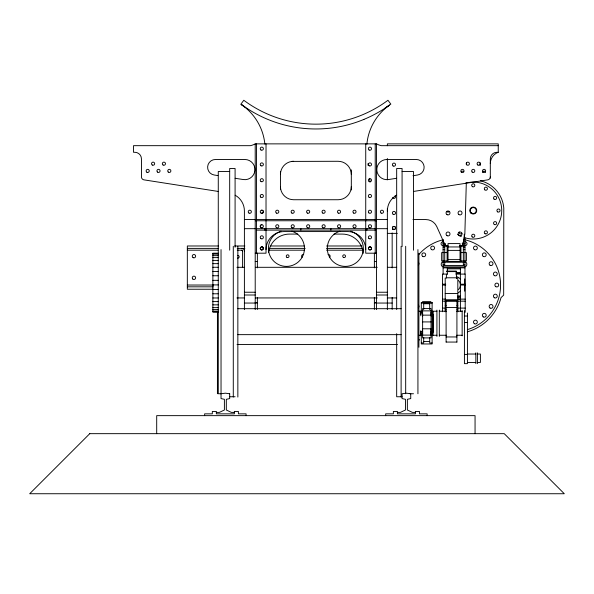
<?xml version="1.0" encoding="UTF-8"?>
<svg xmlns="http://www.w3.org/2000/svg" width="594" height="594" viewBox="0 0 594 594"><rect width="100%" height="100%" fill="white"/><g stroke="black" fill="none" stroke-linecap="round" stroke-linejoin="round"><path stroke-width="0.89" d="M420.819 331.734L420.819 335.254L420.819 330.665M420.819 314.746L420.819 311.226L420.819 315.83M422.616 310.825L422.616 335.105L431.029 335.105L431.029 308.583L422.616 308.583L422.616 310.87L431.029 310.87M432.833 335.254L432.833 311.226L432.714 335.773M466.32 182.625L464.85 233.969L462.563 245.983L459.444 245.983M371.45 248.789L371.45 247.98L371.295 249.168M260.469 247.609L260.707 249.487L262.221 249.896L261.412 249.896M263.38 248.389A1.559 1.559 0 0 1 261.041 249.74A1.559 1.559 0 0 1 261.041 247.037A1.559 1.559 0 0 1 263.38 248.389L263.172 249.168L262.927 247.282L261.412 246.881M368.377 248.389L369.156 247.037L370.723 247.037L369.943 246.822M260.313 247.98L260.313 248.789M462.444 245.745L464.248 238.773L464.248 234.162M368.429 247.98L369.535 246.881M464.701 291.186L464.701 278.868M460.402 291.015L460.239 291.231A8.769 8.769 0 0 1 458.42 292.627M384.934 108.249L390.837 104.113L387.964 100.267L386.843 101.099A120.738 120.738 0 0 1 244.914 101.099L243.8 100.267L240.926 104.113L244.773 106.883A125.542 125.542 0 0 0 267.835 119.409L270.886 120.627A125.542 125.542 0 0 0 360.87 120.627L363.922 119.409M396.636 178.274L388.461 179.551A10.091 10.091 0 0 1 376.841 170.359A10.091 10.091 0 0 1 386.902 159.489L416.335 159.489A7.811 7.811 0 0 1 424.116 166.691A7.811 7.811 0 0 1 417.537 175.015L412.993 175.72M413.558 191.439L487.778 179.856A3 3 0 0 0 490.317 176.886M261.412 210.239L261.82 210.187A1.559 1.559 0 0 1 263.357 211.746A1.559 1.559 0 0 1 261.806 213.305L261.412 213.253M369.943 249.948L370.344 249.896M221.035 393.748L225.356 393.183L229.685 393.748M280.442 174.502A13.217 13.217 0 0 1 291.929 161.405L293.651 161.286M442.263 262.199C440.874 262.667 440.874 265.941 442.263 266.409M465.807 266.409C467.203 265.941 467.174 262.674 465.807 262.199L444.72 262.199M291.929 161.405L338.105 161.286A13.217 13.217 0 0 1 351.321 174.502M218.176 191.431L143.986 179.856A3 3 0 0 1 141.446 176.886L141.446 158.888A6.608 6.608 0 0 0 134.838 152.279L133.516 152.279L133.516 145.671L250.408 145.671A18.02 18.02 0 0 0 255.212 143.867L376.544 143.867A18.02 18.02 0 0 0 381.355 145.671L498.247 145.671M387.362 145.716L387.362 143.867L498.247 143.867L498.247 152.279L496.926 152.279A6.608 6.608 0 0 0 490.317 158.888L490.317 178.111M229.685 171.503L218.273 171.503L218.273 393.748L220.901 393.748M402.079 171.503L413.491 171.503L413.491 250.23M244.401 219.557L387.362 219.557M412.949 219.557L425.846 219.557A12.014 12.014 0 0 1 436.798 226.641L445.507 245.983L447.846 245.983M255.212 220.753L376.544 220.753M244.401 228.683L255.212 228.683M376.544 228.683L387.362 228.683M387.362 233.368L397.304 233.368M297.794 234.088L289.449 234.088A21.02 21.02 0 0 0 268.607 252.368M333.962 234.088L342.307 234.088A21.02 21.02 0 0 1 363.253 253.289M443.102 243.34L444.921 243.34M462.236 243.34L464.968 243.34M462.444 243.585L463.001 243.585M443.102 243.941L444.921 243.941M462.236 243.941L464.968 243.941M443.102 245.745L447.876 245.745M459.444 245.745L464.968 245.745M218.31 245.983L187.333 245.983L187.333 289.233L213.32 289.233M234.667 245.983L244.877 245.983M270.864 245.983L304.299 245.983M326.552 245.983L361.82 245.983M448.024 246.948L460.038 246.948M443.102 247.186L444.72 247.186M463.342 247.186L464.968 247.186M187.333 248.389L218.31 248.389M237.273 248.389L244.877 248.389M269.008 248.389L305.205 248.389M326.552 248.389L362.748 248.389M443.102 249.591L444.72 249.591M463.342 249.591L464.968 249.591M187.333 250.185L217.961 250.185M237.273 250.185L242.597 250.185L242.597 267.612M269.008 250.185L304.277 250.185M326.552 250.185L363.677 250.185M448.024 250.386L460.038 250.386M447.185 252.591L441.661 252.591L441.661 261.004L447.163 261.004M460.885 252.591L466.409 252.591L466.409 261.004L460.907 261.004M218.273 253.193L212.867 253.193L212.867 312.058L218.273 312.058M255.212 253.193L266.023 253.193L266.023 143.867M376.544 253.193L365.733 253.193L365.733 143.867M212.867 253.489L218.273 253.489M212.867 254.098L218.273 254.098M212.867 255.665L218.273 255.665M212.867 257.618L218.273 257.618M448.024 259.615L460.038 259.615M212.867 260.402L218.273 260.402M255.212 261.486L257.373 261.486M374.383 261.486L376.544 261.486M443.102 262.563L444.72 262.563M463.342 262.563L464.968 262.563M212.867 263.654L218.273 263.654M443.102 264.969L444.72 264.969M463.342 264.969L464.968 264.969M443.102 266.884L464.968 266.884M212.867 267.278L218.273 267.278M236.932 267.307L244.32 267.307M255.405 267.307L377.279 267.307M387.436 267.307L396.673 267.307M443.102 267.849L464.968 267.857M447.304 268.844L460.402 268.844M446.703 271.079L456.318 271.079L456.318 274.732M212.867 271.465L218.273 271.465M446.703 271.614L456.318 271.614M456.036 272.446L460.402 272.446M456.036 273.381L460.402 273.381M447.304 274.094L442.5 274.094L442.5 311.739M456.036 274.094L465.206 274.094L465.206 312.296M456.318 274.346L456.615 278.675M212.867 275.757L218.273 275.757M446.406 277.792L456.615 277.792M456.615 278.044L457.818 278.044L457.818 311.828M212.867 280.346L218.273 280.346M442.5 284.199L445.708 284.199M460.402 284.199L465.206 284.199M212.867 284.905L218.273 284.905M187.333 285.031L213.32 285.031M442.5 285.031L445.708 285.031M460.402 285.031L465.206 285.031M187.333 286.828L213.32 286.828M212.867 289.493L218.273 289.493M244.401 292.233L255.212 292.233M376.544 292.233L387.362 292.233M445.203 293.525L457.818 293.525M212.867 293.785L218.273 293.785M244.401 295.003L255.212 295.003M376.544 295.003L387.362 295.003M457.781 295.961L460.402 295.961M457.781 296.8L460.402 296.8M457.781 297.045L460.402 297.045M212.867 297.973L218.273 297.973M236.932 297.943L244.32 297.943M255.405 297.943L377.279 297.943M387.436 297.943L396.673 297.943M442.5 299.124L445.708 299.124M457.781 299.124L465.206 299.124M457.781 299.198L460.402 299.198M446.109 300.193L456.92 300.193M442.5 301.158L445.708 301.158M457.781 301.158L465.206 301.158M446.109 301.336L456.92 301.336M212.867 301.596L218.273 301.596M422.497 301.618L430.91 301.618M255.212 302.45L257.373 302.45M374.383 302.45L376.544 302.45M421.295 302.524L432.113 302.524M244.401 303.051L257.373 303.051M374.383 303.051L392.166 303.051M421.295 303.126L432.113 303.126M423.7 303.727L429.707 303.727M212.867 304.848L218.273 304.848M445.203 305.695L446.109 305.695M456.92 305.695L457.818 305.695M446.109 307.506L456.92 307.506M212.867 307.633L218.273 307.633M442.5 308.093L445.708 308.093M457.781 308.093L465.206 308.093M237.852 308.694L401.113 308.694M445.203 309.244L446.109 309.244M456.92 309.244L457.818 309.244M212.867 309.585L218.273 309.585M212.867 311.152L218.273 311.152M418.896 311.226L421.599 311.226M431.511 311.226L436.917 311.226M439.315 311.226L446.621 311.226M456.667 311.226L462.147 311.226M212.867 311.761L218.273 311.768M420.819 312.838L422.319 312.838M430.576 312.838L432.833 312.838M422.616 315.132L431.029 315.132M464.426 316.023L467.426 316.023M422.616 321.918L431.029 321.918M464.426 322.445L467.426 322.445M422.616 328.801L431.029 328.801M420.819 331.868L422.319 331.868M430.576 331.868L432.833 331.868M420.819 333.642L422.319 333.642M430.576 333.642L432.833 333.642M237.852 334.645L401.113 334.645M418.896 335.254L421.599 335.254M431.511 335.254L436.917 335.254M439.315 335.254L446.621 335.254M456.667 335.254L462.147 335.254M446.109 336.954L456.92 336.954M423.7 341.439L429.707 341.439M446.109 342.062L456.92 342.062M421.295 342.976L423.7 342.976L423.7 337.422M432.113 342.976L429.707 342.976L429.707 337.414M237.028 344.498L397.512 344.498M467.426 354.031L475.839 354.031M477.398 354.031L480.405 354.031L480.405 362.444L477.398 362.444M464.426 354.418L467.426 354.418M467.426 362.444L475.839 362.444M409.979 393.748L413.491 393.748M229.685 396.755L235.09 396.755M402.079 396.755L396.673 396.755L396.673 333.68M216.35 412.399L219.349 412.399L224.398 410.001L224.398 399.309L221.035 398.589L221.035 249.591M234.37 412.399L231.363 412.399L226.321 410.001L226.321 399.309L229.685 398.589L229.685 393.644M397.393 412.399L400.393 412.399L405.442 410.001L405.442 399.309L402.079 398.589L402.079 393.748L406.4 393.183L410.729 393.748L410.729 398.589L407.365 399.309L407.365 410.001L412.407 412.399L415.414 412.399M241.877 250.185L242.597 250.913M261.82 246.822L262.6 247.037M217.857 175.579L214.219 175.015A7.811 7.811 0 0 1 207.64 166.691A7.811 7.811 0 0 1 215.422 159.489L244.854 159.489A10.091 10.091 0 0 1 254.915 170.359A10.091 10.091 0 0 1 243.295 179.551L235.12 178.274M244.773 106.883L241.09 104.418A54.061 54.061 0 0 1 264.85 144.06M261.041 249.74L260.469 249.168M460.402 279.046L460.239 278.824A8.769 8.769 0 0 0 456.303 276.559M262.927 247.282L263.328 247.98M445.069 243.585L445.626 245.745M367.938 163.699L368.154 165.526M369.631 178.349L370.055 182.009M480.167 162.845L480.167 165.54M477.398 352.836L477.398 363.647M475.839 352.836L475.839 363.647M475.059 433.665L475.059 415.644L156.697 415.644L156.697 433.665M467.426 313.031L467.426 363.647L464.426 363.647L464.426 310.625M466.349 162.845L466.349 164.642M464.968 237.934L464.968 274.094M463.342 245.745L463.342 265.444L444.72 265.444L444.72 245.745M462.147 310.625L462.147 335.855M460.944 245.649L460.944 261.605L447.126 261.605L447.126 245.649M460.402 267.849L460.402 311.07M460.038 261.605L460.038 243.585L448.024 243.585L448.024 261.605M456.92 342.077L456.92 299.992L446.109 299.992L446.109 342.077M447.304 267.849L447.304 274.235M446.406 274.346L446.406 278.044L445.203 278.044L445.203 311.828M443.102 239.627L443.102 274.094M439.315 310.09L439.315 336.39M436.917 310.09L436.917 336.39M433.308 314.233L433.308 332.246M432.113 302.532L432.113 311.865M432.113 314.233L432.113 332.246M432.113 334.63L432.113 343.971L421.295 343.971L421.295 334.63M431.029 313.632L431.029 316.03M431.029 329.41L431.029 329.848M431.029 330.45L431.029 337.897L422.616 337.897L422.616 330.45M429.707 303.126L429.707 309.615M427.123 415.644L427.123 413.847L419.438 413.847L419.438 411.442L415.414 411.442L415.414 413.847L397.393 413.847L397.393 411.442L393.369 411.442L393.369 413.847L385.677 413.847L385.677 415.644M423.7 303.126L423.7 309.615M422.616 313.632L422.616 316.03M421.295 302.532L421.295 311.865M420.701 335.365L420.701 335.773M419.364 339.634L419.364 340.028M418.896 253.193L418.896 347.267M417.931 249.591L417.931 393.748M405.68 246.28L405.68 393.748M402.079 246.666L402.079 168.496L396.673 168.496L396.673 309.504M401.113 246.28L401.113 397.059M392.166 232.967L392.166 267.946M392.166 297.49L392.166 309.37M387.362 158.516L387.362 179.856M387.362 208.457L387.362 309.571M376.544 143.867L376.544 309.571M375.222 143.867L375.222 253.193M374.383 253.133L374.383 267.901M374.383 297.431L374.383 309.429M366.936 228.683L366.936 230.123M351.321 169.891L351.321 189.998M330.895 228.683L330.895 230.123M300.861 228.683L300.861 230.123M280.442 171.718L280.442 189.085M264.82 228.683L264.82 230.123M257.373 253.133L257.373 267.901M257.373 297.431L257.373 309.429M256.534 143.867L256.534 253.193M255.212 143.867L255.212 309.571M246.079 415.644L246.079 413.847L238.394 413.847L238.394 411.442L234.37 411.442L234.37 413.847L216.35 413.847L216.35 411.442L212.325 411.442L212.325 413.847L204.633 413.847L204.633 415.644M244.401 309.571L244.401 210.952A18.02 18.02 0 0 0 235.157 195.218M237.852 246.28L237.852 397.059M235.09 247.245L235.09 168.496L229.685 168.496L229.685 250.171M233.286 246.28L233.286 397.059M217.426 311.546L217.426 393.748M395.069 195.745A1.559 1.559 0 0 1 394.921 198.092A1.559 1.559 0 0 1 392.612 197.631M490.317 163.58A12.014 12.014 0 0 1 498.247 152.279M482.558 172.297A1.559 1.559 0 0 1 485.58 172.297M461.093 171.918A1.559 1.559 0 0 1 463.795 171.918M261.843 227.836A1.559 1.559 0 0 1 260.298 226.284A1.559 1.559 0 0 1 261.843 224.725M351.321 186.516A13.217 13.217 0 0 1 338.105 199.733L293.651 199.733A13.217 13.217 0 0 1 280.442 186.516M387.362 210.952A18.02 18.02 0 0 1 396.599 195.218M365.733 249.591A18.02 18.02 0 0 0 347.713 231.571L284.043 231.571A18.02 18.02 0 0 0 266.023 249.591M328.059 254.574A1.685 1.685 0 0 1 329.336 257.655M302.079 257.388A1.685 1.685 0 0 1 303.697 254.574M237.437 255.465A1.381 1.381 0 0 1 239.174 256.794A1.381 1.381 0 0 1 237.437 258.13M363.922 119.394A125.022 125.022 0 0 0 389.493 105.116A54.061 54.061 0 0 0 366.869 144.223M291.862 231.2A18.02 18.02 0 0 1 301.054 258.932A18.02 18.02 0 0 1 271.837 258.932A18.02 18.02 0 0 1 281.029 231.2M350.727 231.2A18.02 18.02 0 0 1 359.919 258.932A18.02 18.02 0 0 1 330.702 258.932A18.02 18.02 0 0 1 339.902 231.2M241.877 248.389A2.525 2.525 0 0 1 244.401 250.913M467.493 331.786A48.656 48.656 0 0 0 501.032 297.624L503.667 295.136L503.786 208.056A30.636 30.636 0 0 0 480.494 180.776M458.538 280.524A6.371 6.371 0 0 1 458.538 289.53M469.854 182.276A28.475 28.475 0 0 1 501.588 213.343A28.475 28.475 0 0 1 464.389 237.6M461.315 236.39A28.475 28.475 0 0 1 457.684 234.385M465.793 183.071A28.475 28.475 0 0 1 468.228 182.521M461.991 233.175A1.559 1.559 0 0 1 459.132 231.987M449.383 211.323A1.559 1.559 0 0 1 446.673 211.323M418.384 262.318A1.923 1.923 0 0 1 418.325 265.035M418.384 305.086A1.923 1.923 0 0 1 418.325 307.803M443.421 245.582A1.923 1.923 0 0 1 441.045 243.674A1.923 1.923 0 0 1 443.503 241.869M464.649 241.847A1.923 1.923 0 0 1 467.025 243.763A1.923 1.923 0 0 1 464.567 245.56M464.605 239.694A46.555 46.555 0 0 1 467.552 329.573M418.896 254.492A46.555 46.555 0 0 1 443.042 239.79M89.768 433.665L29.7 493.733L564.3 493.733L504.232 433.665L89.768 433.665M375.349 228.683L256.415 228.683L256.415 230.123L375.349 230.123L375.349 228.683M447.037 214.664A1.982 1.982 0 0 0 450.007 212.949A1.982 1.982 0 0 0 447.037 211.234A1.982 1.982 0 0 0 447.037 214.664M393.005 229.195A1.559 1.559 0 0 0 395.515 228.185A1.559 1.559 0 0 0 393.384 226.514A1.559 1.559 0 0 0 393.005 229.195M447.037 235.684A1.982 1.982 0 0 0 450.007 233.969A1.982 1.982 0 0 0 447.037 232.254A1.982 1.982 0 0 0 447.037 235.684M458.835 214.523A1.982 1.982 0 0 0 462.006 213.209A1.982 1.982 0 0 0 459.281 211.115A1.982 1.982 0 0 0 458.835 214.523M458.798 235.514A1.982 1.982 0 0 0 461.998 234.274A1.982 1.982 0 0 0 459.325 232.12A1.982 1.982 0 0 0 458.798 235.514M393.183 214.3A1.559 1.559 0 0 0 395.53 212.949A1.559 1.559 0 0 0 393.183 211.598A1.559 1.559 0 0 0 393.183 214.3M393.183 166.008A1.559 1.559 0 0 0 395.53 164.649A1.559 1.559 0 0 0 393.183 163.298A1.559 1.559 0 0 0 393.183 166.008M392.872 229.061A1.552 1.552 0 0 0 395.463 228.363A1.552 1.552 0 0 0 393.562 226.47A1.552 1.552 0 0 0 392.872 229.061M477.88 165.043A1.559 1.559 0 0 0 480.227 163.692A1.559 1.559 0 0 0 477.88 162.34A1.559 1.559 0 0 0 477.88 165.043M168.213 172.008A1.559 1.559 0 0 0 170.827 171.302A1.559 1.559 0 0 0 168.911 169.394A1.559 1.559 0 0 0 168.213 172.008M369.156 181.564A1.559 1.559 0 0 0 371.502 180.212A1.559 1.559 0 0 0 369.156 178.861A1.559 1.559 0 0 0 369.156 181.564M369.156 165.793A1.559 1.559 0 0 0 371.502 164.441A1.559 1.559 0 0 0 369.156 163.09A1.559 1.559 0 0 0 369.156 165.793M369.156 197.334A1.559 1.559 0 0 0 371.502 195.975A1.559 1.559 0 0 0 369.156 194.624A1.559 1.559 0 0 0 369.156 197.334M338.261 213.098A1.559 1.559 0 0 0 340.6 211.746A1.559 1.559 0 0 0 338.261 210.395A1.559 1.559 0 0 0 338.261 213.098M157.395 172.008A1.559 1.559 0 0 0 160.009 171.302A1.559 1.559 0 0 0 158.101 169.394A1.559 1.559 0 0 0 157.395 172.008M146.911 172.253A1.559 1.559 0 0 0 149.25 170.901A1.559 1.559 0 0 0 146.911 169.55A1.559 1.559 0 0 0 146.911 172.253M163.127 165.043A1.559 1.559 0 0 0 165.474 163.692A1.559 1.559 0 0 0 163.127 162.34A1.559 1.559 0 0 0 163.127 165.043M152.316 165.043A1.559 1.559 0 0 0 154.655 163.692A1.559 1.559 0 0 0 152.316 162.34A1.559 1.559 0 0 0 152.316 165.043M276.5 227.636A1.559 1.559 0 0 0 278.838 226.284A1.559 1.559 0 0 0 276.5 224.933A1.559 1.559 0 0 0 276.5 227.636M307.395 227.636A1.559 1.559 0 0 0 309.741 226.284A1.559 1.559 0 0 0 307.395 224.933A1.559 1.559 0 0 0 307.395 227.636M291.951 227.636A1.559 1.559 0 0 0 294.29 226.284A1.559 1.559 0 0 0 291.951 224.933A1.559 1.559 0 0 0 291.951 227.636M338.298 227.636A1.559 1.559 0 0 0 340.637 226.284A1.559 1.559 0 0 0 338.298 224.933A1.559 1.559 0 0 0 338.298 227.636M322.846 227.636A1.559 1.559 0 0 0 325.193 226.284A1.559 1.559 0 0 0 322.846 224.933A1.559 1.559 0 0 0 322.846 227.636M369.156 249.74A1.559 1.559 0 0 0 371.502 248.389A1.559 1.559 0 0 0 369.156 247.037A1.559 1.559 0 0 0 369.156 249.74M322.809 213.098A1.559 1.559 0 0 0 325.156 211.746A1.559 1.559 0 0 0 322.809 210.395A1.559 1.559 0 0 0 322.809 213.098M307.365 213.098A1.559 1.559 0 0 0 309.704 211.746A1.559 1.559 0 0 0 307.365 210.395A1.559 1.559 0 0 0 307.365 213.098M276.462 213.098A1.559 1.559 0 0 0 278.809 211.746A1.559 1.559 0 0 0 276.462 210.395A1.559 1.559 0 0 0 276.462 213.098M291.914 213.098A1.559 1.559 0 0 0 294.253 211.746A1.559 1.559 0 0 0 291.914 210.395A1.559 1.559 0 0 0 291.914 213.098M261.041 213.098A1.559 1.559 0 0 0 263.38 211.746A1.559 1.559 0 0 0 261.041 210.395A1.559 1.559 0 0 0 261.041 213.098M369.193 227.636A1.559 1.559 0 0 0 371.54 226.284A1.559 1.559 0 0 0 369.193 224.933A1.559 1.559 0 0 0 369.193 227.636M260.877 227.554A1.559 1.559 0 0 0 263.335 226.433A1.559 1.559 0 0 0 261.137 224.859A1.559 1.559 0 0 0 260.877 227.554M353.712 213.098A1.559 1.559 0 0 0 356.051 211.746A1.559 1.559 0 0 0 353.712 210.395A1.559 1.559 0 0 0 353.712 213.098M261.041 150.03A1.559 1.559 0 0 0 263.38 148.678A1.559 1.559 0 0 0 261.041 147.319A1.559 1.559 0 0 0 261.041 150.03M261.041 165.793A1.559 1.559 0 0 0 263.38 164.441A1.559 1.559 0 0 0 261.041 163.09A1.559 1.559 0 0 0 261.041 165.793M260.714 197.082A1.559 1.559 0 0 0 263.328 196.384A1.559 1.559 0 0 0 261.412 194.468A1.559 1.559 0 0 0 260.714 197.082M260.907 238.602A1.559 1.559 0 0 0 263.372 237.489A1.559 1.559 0 0 0 261.174 235.915A1.559 1.559 0 0 0 260.907 238.602M369.156 150.03A1.559 1.559 0 0 0 371.502 148.678A1.559 1.559 0 0 0 369.156 147.319A1.559 1.559 0 0 0 369.156 150.03M353.742 227.636A1.559 1.559 0 0 0 356.088 226.284A1.559 1.559 0 0 0 353.742 224.933A1.559 1.559 0 0 0 353.742 227.636M466.743 164.798A1.559 1.559 0 0 0 469.357 164.093A1.559 1.559 0 0 0 467.448 162.184A1.559 1.559 0 0 0 466.743 164.798M482.967 172.008A1.559 1.559 0 0 0 485.58 171.302A1.559 1.559 0 0 0 483.665 169.394A1.559 1.559 0 0 0 482.967 172.008M472.148 172.008A1.559 1.559 0 0 0 474.762 171.302A1.559 1.559 0 0 0 472.854 169.394A1.559 1.559 0 0 0 472.148 172.008M461.664 172.253A1.559 1.559 0 0 0 464.003 170.901A1.559 1.559 0 0 0 461.664 169.55A1.559 1.559 0 0 0 461.664 172.253M368.948 238.543A1.559 1.559 0 0 0 371.48 237.593A1.559 1.559 0 0 0 369.394 235.87A1.559 1.559 0 0 0 368.948 238.543M368.837 212.852A1.559 1.559 0 0 0 371.45 212.147A1.559 1.559 0 0 0 369.535 210.239A1.559 1.559 0 0 0 368.837 212.852M381.17 213.098A1.559 1.559 0 0 0 383.516 211.746A1.559 1.559 0 0 0 381.17 210.395A1.559 1.559 0 0 0 381.17 213.098M249.027 213.098A1.559 1.559 0 0 0 251.366 211.746A1.559 1.559 0 0 0 249.027 210.395A1.559 1.559 0 0 0 249.027 213.098M261.041 181.564A1.559 1.559 0 0 0 263.38 180.212A1.559 1.559 0 0 0 261.041 178.861A1.559 1.559 0 0 0 261.041 181.564M193.102 257.655A1.685 1.685 0 0 0 195.626 256.192A1.685 1.685 0 0 0 193.102 254.737A1.685 1.685 0 0 0 193.102 257.655M192.753 279.009A1.685 1.685 0 0 0 195.567 278.252A1.685 1.685 0 0 0 193.51 276.195A1.685 1.685 0 0 0 192.753 279.009M343.421 257.395A1.381 1.381 0 0 0 345.493 256.192A1.381 1.381 0 0 0 343.421 254.997A1.381 1.381 0 0 0 343.421 257.395M286.954 257.395A1.381 1.381 0 0 0 289.026 256.192A1.381 1.381 0 0 0 286.954 254.997A1.381 1.381 0 0 0 286.954 257.395M471.755 213.142A3 3 0 0 0 476.262 210.543A3 3 0 0 0 471.755 207.945A3 3 0 0 0 471.755 213.142M472.475 186.672A1.559 1.559 0 0 0 474.821 185.313A1.559 1.559 0 0 0 472.475 183.962A1.559 1.559 0 0 0 472.475 186.672M470.953 213.157A3.482 3.482 0 0 0 476.67 211.226A3.482 3.482 0 0 0 472.141 207.247A3.482 3.482 0 0 0 470.953 213.157M484.763 189.798A1.559 1.559 0 0 0 487.377 189.1A1.559 1.559 0 0 0 485.469 187.184A1.559 1.559 0 0 0 484.763 189.798M494 199.035A1.559 1.559 0 0 0 496.614 198.337A1.559 1.559 0 0 0 494.698 196.421A1.559 1.559 0 0 0 494 199.035M497.705 211.895A1.559 1.559 0 0 0 500.044 210.543A1.559 1.559 0 0 0 497.705 209.192A1.559 1.559 0 0 0 497.705 211.895M494.327 224.51A1.559 1.559 0 0 0 496.666 223.158A1.559 1.559 0 0 0 494.327 221.807A1.559 1.559 0 0 0 494.327 224.51M485.09 233.746A1.559 1.559 0 0 0 487.429 232.395A1.559 1.559 0 0 0 485.09 231.044A1.559 1.559 0 0 0 485.09 233.746M472.148 236.88A1.559 1.559 0 0 0 474.762 236.174A1.559 1.559 0 0 0 472.854 234.266A1.559 1.559 0 0 0 472.148 236.88M495.804 286.672A1.923 1.923 0 0 0 498.722 285.068A1.923 1.923 0 0 0 495.879 283.345A1.923 1.923 0 0 0 495.804 286.672M490.072 308.056A1.923 1.923 0 0 0 492.998 306.452A1.923 1.923 0 0 0 490.147 304.729A1.923 1.923 0 0 0 490.072 308.056M483.278 316.914A1.923 1.923 0 0 0 486.196 315.31A1.923 1.923 0 0 0 483.353 313.587A1.923 1.923 0 0 0 483.278 316.914M494.349 297.743A1.923 1.923 0 0 0 497.267 296.139A1.923 1.923 0 0 0 494.423 294.409A1.923 1.923 0 0 0 494.349 297.743M494.349 275.601A1.923 1.923 0 0 0 497.267 273.997A1.923 1.923 0 0 0 494.423 272.275A1.923 1.923 0 0 0 494.349 275.601M490.072 265.288A1.923 1.923 0 0 0 492.998 263.684A1.923 1.923 0 0 0 490.147 261.961A1.923 1.923 0 0 0 490.072 265.288M483.278 256.43A1.923 1.923 0 0 0 486.196 254.826A1.923 1.923 0 0 0 483.353 253.103A1.923 1.923 0 0 0 483.278 256.43M474.42 323.708A1.923 1.923 0 0 0 477.338 322.111A1.923 1.923 0 0 0 474.495 320.381A1.923 1.923 0 0 0 474.42 323.708M431.652 249.636A1.923 1.923 0 0 0 434.57 248.032A1.923 1.923 0 0 0 431.727 246.302A1.923 1.923 0 0 0 431.652 249.636M474.42 249.636A1.923 1.923 0 0 0 477.338 248.032A1.923 1.923 0 0 0 474.495 246.302A1.923 1.923 0 0 0 474.42 249.636M422.794 256.43A1.923 1.923 0 0 0 425.712 254.826A1.923 1.923 0 0 0 422.869 253.103A1.923 1.923 0 0 0 422.794 256.43"/></g></svg>
